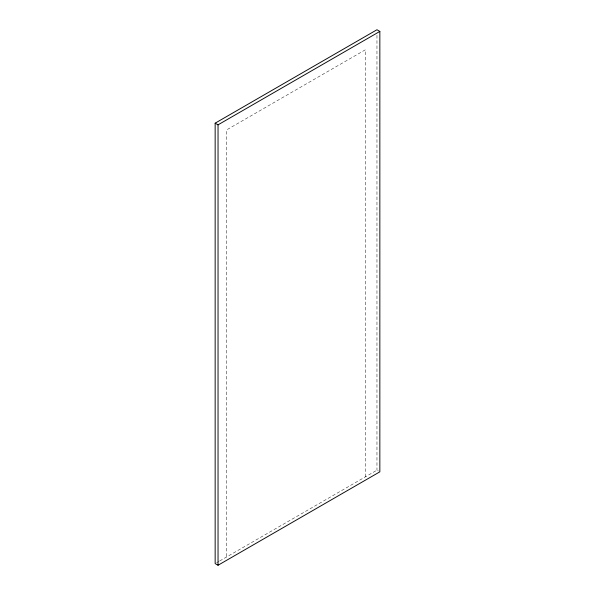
<?xml version="1.0" encoding="UTF-8"?>
<svg xmlns="http://www.w3.org/2000/svg" width="595" height="595" viewBox="0 0 595 595"><rect width="100%" height="100%" fill="white"/><g stroke="black" fill="none" stroke-linecap="round" stroke-linejoin="round"><path stroke-width="0.45" stroke-dasharray="2.98 2.23" d="M216.692 562.692L219.005 561.36M219.771 560.914L376.962 470.162L378.405 470.995M376.962 35.328L376.962 470.162M365.404 476.833L365.404 49.772L226.71 129.844L226.71 556.913"/><path stroke-width="0.89" d="M215.152 123.172L376.962 29.75L379.848 31.416L379.848 471.828L218.038 565.25L215.152 563.584L215.152 123.172L218.038 124.838L379.848 31.416M218.038 124.838L218.038 565.25"/></g></svg>
